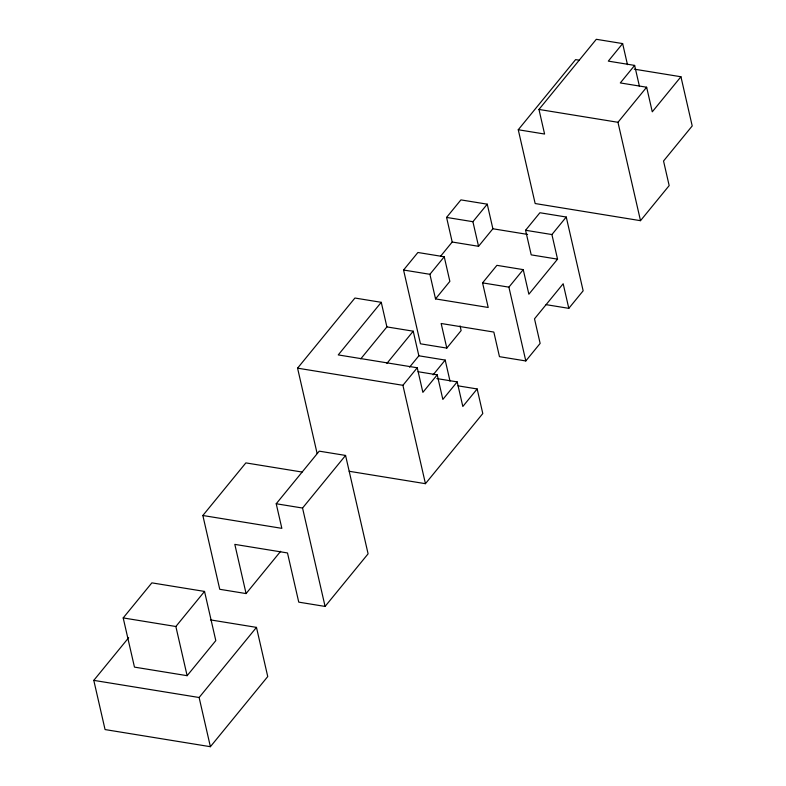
<?xml version="1.0" encoding="UTF-8"?>
<svg xmlns="http://www.w3.org/2000/svg" width="786" height="786" viewBox="0 0 786 786"><rect width="100%" height="100%" fill="white"/><g stroke="black" fill="none" stroke-linecap="round" stroke-linejoin="round"><path stroke-width="1.18" d="M317.122 453.512L297.57 368.162L354.918 298.032L381.259 302.315L386.889 326.907L360.774 358.848M280.651 551.3L246.087 593.577L219.746 589.294L202.847 515.498L245.861 462.895L302.119 472.052M460.065 325.876L461.136 330.562L446.802 348.1L420.461 343.806L403.562 270.02L417.906 252.493L444.237 256.776L449.867 281.368L435.532 298.906L488.204 307.473L482.565 282.872L496.909 265.344L523.24 269.627L528.87 294.219L557.549 259.154L551.91 234.552L566.254 217.024L539.913 212.741L525.579 230.269L531.208 254.87L557.549 259.154M452.205 242.019L446.576 217.417L460.91 199.89L487.251 204.173L492.881 228.765L478.546 246.303L452.205 242.019L440.582 256.236M634.263 69.158L680.941 76.753L692.211 125.947L663.541 161.012L669.171 185.604L640.502 220.679L535.158 203.535L518.259 129.749L575.607 59.608L579.194 60.198M123.196 617.924L151.865 582.858L204.537 591.426L215.806 640.619L187.127 675.685L134.465 667.118L123.196 617.924L175.858 626.501L204.537 591.426M381.259 302.315L338.245 354.918L417.248 367.769L422.878 392.361L437.222 374.834L418.064 371.719M518.259 129.749L544.59 134.033L538.96 109.441L596.309 39.3L622.64 43.584L627.474 64.668M210.461 619.889L256.472 627.375L267.741 676.559L210.393 746.7L105.059 729.565L93.789 680.371L128.658 637.721M435.532 298.906L429.903 274.304L444.237 256.776M478.546 246.303L472.907 221.701L487.251 204.173M622.64 43.584L608.305 61.121L634.636 65.405L639.47 86.489M386.879 363.417L413.22 331.191L386.889 326.907M202.847 515.498L281.85 528.349L276.22 503.757L319.234 451.154L345.565 455.438L368.094 553.825L325.09 606.428L298.749 602.145L287.489 552.951L234.817 544.384L246.087 593.577M634.636 65.405L620.301 82.933L646.642 87.217L652.272 111.818L680.941 76.753M409.555 367.16L418.859 355.793L413.22 331.191M325.09 606.428L302.551 508.041L345.565 455.438M349.171 471.276L425.442 483.685L402.913 385.307L417.248 367.769M640.502 220.679L617.963 122.292L646.642 87.217M433.115 374.843L445.19 360.076L418.859 355.793M446.802 348.1L441.162 323.498L493.834 332.065L499.464 356.667L525.805 360.951L508.906 287.155L523.24 269.627M210.393 746.7L199.123 697.506L256.472 627.375M436.839 378.577L457.187 381.888L442.852 399.426L437.222 374.834M458.002 385.838L477.161 388.952L462.826 406.49L457.187 381.888M425.442 483.685L482.791 413.554L477.161 388.952M525.805 360.951L540.139 343.413L534.509 318.821L563.179 283.746L568.809 308.348L546.073 304.644M568.809 308.348L583.153 290.81L566.254 217.024M538.96 109.441L617.963 122.292M446.576 217.417L472.907 221.701M525.579 230.269L551.91 234.552M492.881 228.765L527.593 234.415M403.562 270.02L429.903 274.304M482.565 282.872L508.906 287.155M297.57 368.162L402.913 385.307M276.22 503.757L302.551 508.041M93.789 680.371L199.123 697.506M445.19 360.076L450.024 381.161M175.858 626.501L187.127 675.685"/></g></svg>
